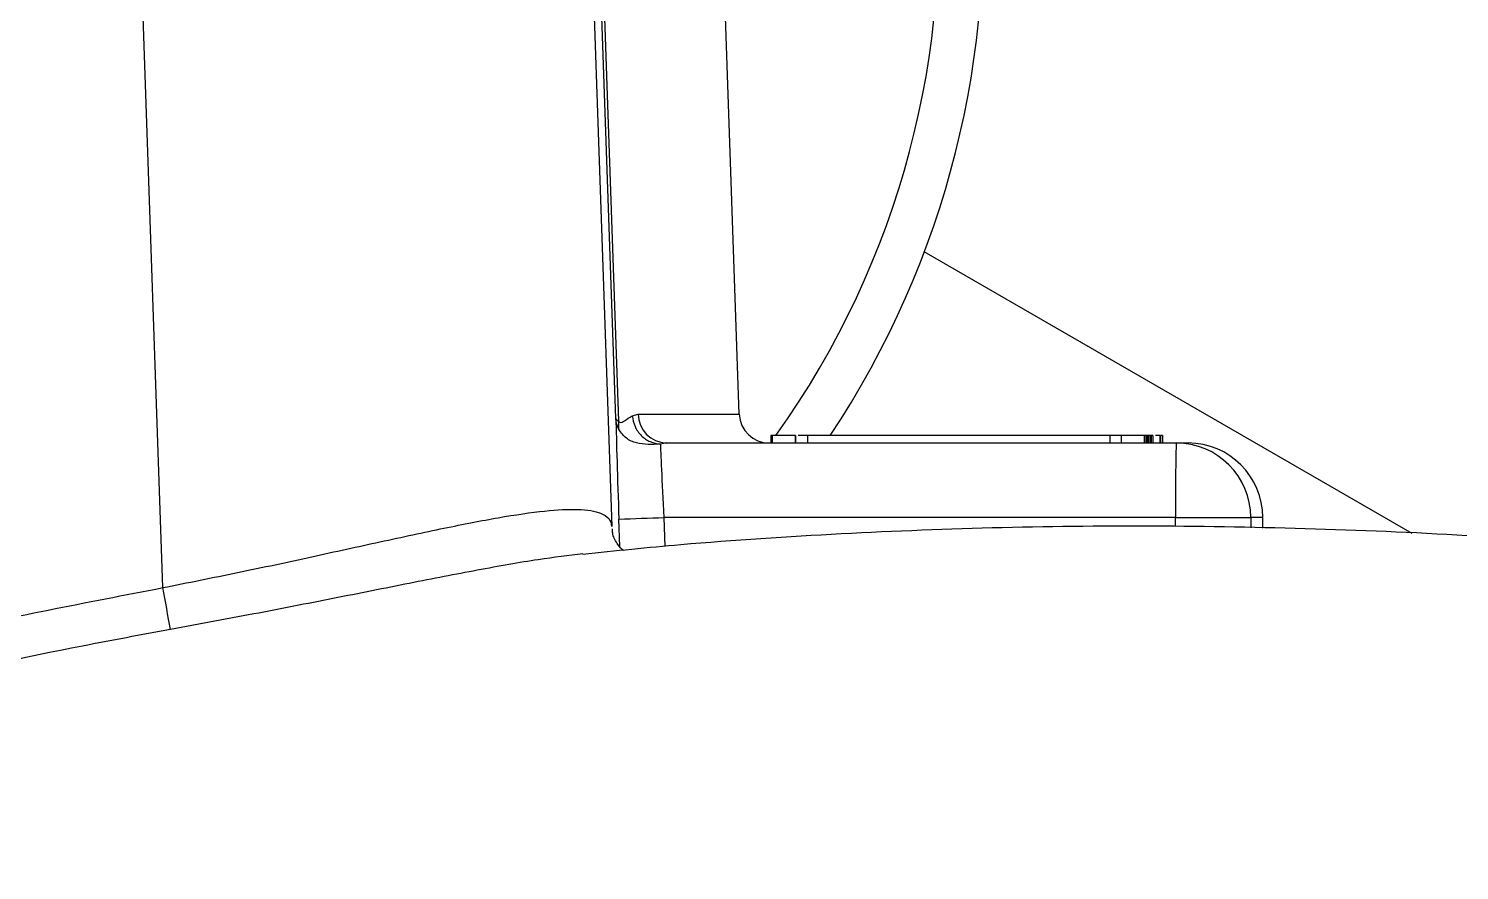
# Model space of a CAD drawing. Header units: millimetres. Extents: x 1756 to 4801, y 514 to 2668.
# Drawn here: x 4128 to 4224, y 2322 to 2378.4 of the extents above; entities that cross this region are included whole.
import ezdxf

# ---------------------------------------------------------------- set-up
doc = ezdxf.new("R2010")
doc.units = ezdxf.units.MM

msp = doc.modelspace()

# ---------------------------------------------------------------- linework, layer by layer
at = {"color": 7, "linetype": 'Continuous', "lineweight": 25}
for p, q in [((4175.683, 2352.571), (4173.377, 2418.618)), ((4137.024, 2340.941), (4134.867, 2403.293)), ((4165.125, 2403.293), (4167.14, 2345.049)), ((4167.407, 2352.285), (4165.629, 2403.293)), ((4220.816, 2344.562), (4188.09, 2363.456)), ((4168.5, 2352.456), (4168.905, 2352.571)), ((4168.905, 2352.571), (4175.683, 2352.571)), ((4170.806, 2350.641), (4170.398, 2350.559)), ((4170.806, 2350.641), (4204.996, 2350.641)), ((4177.805, 2351.141), (4177.805, 2350.641)), ((4177.901, 2351.141), (4177.805, 2351.141)), ((4177.901, 2351.141), (4177.901, 2350.641)), ((4179.437, 2351.141), (4177.901, 2351.141)), ((4179.437, 2351.141), (4179.437, 2350.641)), ((4179.453, 2351.141), (4179.437, 2351.141)), ((4179.453, 2351.141), (4179.453, 2350.641)), ((4180.259, 2351.141), (4180.259, 2350.641)), ((4200.537, 2351.141), (4180.259, 2351.141)), ((4200.537, 2351.141), (4200.537, 2350.641)), ((4201.299, 2351.141), (4201.299, 2350.641)), ((4202.834, 2351.141), (4201.299, 2351.141)), ((4202.834, 2351.141), (4202.834, 2350.641)), ((4202.958, 2351.141), (4202.834, 2351.141)), ((4202.958, 2351.141), (4202.958, 2350.641)), ((4203.035, 2351.141), (4202.958, 2351.141)), ((4203.035, 2351.141), (4203.035, 2350.641)), ((4203.118, 2351.141), (4203.035, 2351.141)), ((4203.118, 2351.141), (4203.118, 2350.641)), ((4203.133, 2351.141), (4203.118, 2351.141)), ((4203.133, 2351.141), (4203.133, 2350.641)), ((4203.239, 2351.141), (4203.133, 2351.141)), ((4203.239, 2351.141), (4203.239, 2350.641)), ((4203.316, 2351.141), (4203.239, 2351.141)), ((4203.316, 2351.141), (4203.316, 2350.641)), ((4203.435, 2351.141), (4203.316, 2351.141)), ((4203.435, 2351.141), (4203.435, 2350.641)), ((4203.889, 2351.141), (4203.889, 2350.641)), ((4203.95, 2351.141), (4203.95, 2350.641)), ((4204.07, 2351.141), (4203.95, 2351.141)), ((4204.07, 2351.141), (4204.07, 2350.641)), ((4204.996, 2350.641), (4205.798, 2350.641)), ((4204.95, 2345.641), (4170.635, 2345.641)), ((4170.635, 2345.641), (4170.702, 2343.707)), ((4204.95, 2345.641), (4209.996, 2345.641)), ((4204.95, 2345.045), (4204.95, 2345.641)), ((4210.798, 2345.641), (4209.996, 2345.641)), ((4209.996, 2345.641), (4209.996, 2344.946)), ((4210.798, 2344.93), (4210.798, 2345.641)), ((4167.673, 2343.71), (4167.609, 2345.536)), ((4143.129, 2339.174), (4137.523, 2338.132))]:
    msp.add_line(p, q, dxfattribs=at)
at = {"color": 7, "linetype": 'Continuous', "lineweight": 25, "flags": 128}
msp.add_lwpolyline([(4165.807, 2403.293), (4166.016, 2397.297), (4166.851, 2373.312), (4167.589, 2352.104)], dxfattribs=at)
at = {"color": 7, "linetype": 'Continuous', "lineweight": 25}
for centre, radius, start, end in [((4130.349, 2385.246), 210, 353.04862, 87.41373), ((4130.349, 2385.246), 61.716, 326.45296, 119.33475), ((4130.349, 2385.246), 58.716, 324.48916, 45.88125), ((4170.854, 2352.589), 1.949, 180.53014, 268.59074), ((4177.682, 2352.641), 2, 182, 270), ((4169.16, 2351.871), 1.587, 171.57287, 191.82511), ((4340.055, 2346.891), 135.111, 178.40951, 180.53004), ((4204.996, 2345.641), 5, 359.99877, 89.99877), ((4205.798, 2345.641), 5, 359.99877, 89.99877), ((4086.067, 4745.884), 2401.732, 271.945635, 272.017862), ((3797.453, 2279.176), 345.143, 9.83538, 10.30902)]:
    msp.add_arc(centre, radius, start, end, dxfattribs=at)
for centre, major_axis, ratio, start_param, end_param in [((4167.683, 2345.536), (-0.279, 8), 0.009243, 0.566487, 1.570474), ((4170.681, 2345.641), (-0.279, 5), 0.009226, 0.18063, 1.570281)]:
    msp.add_ellipse(centre, major_axis=major_axis, ratio=ratio, start_param=start_param, end_param=end_param, dxfattribs=at)
for points, knots in [([(4167.589, 2352.104), (4167.617, 2352.079), (4167.748, 2351.964), (4168.061, 2352.205), (4168.328, 2352.358), (4168.5, 2352.456)], [0, 0, 0, 0, 0.085797, 0.411499, 1, 1, 1, 1]), ([(4168.5, 2352.456), (4168.546, 2352.214), (4168.64, 2351.73), (4169.087, 2351.118), (4169.693, 2350.677), (4170.163, 2350.598), (4170.398, 2350.559)], [0, 0, 0, 0, 0.250001, 0.500002, 0.750001, 1, 1, 1, 1]), ([(4167.606, 2351.546), (4167.513, 2351.788), (4167.419, 2352.034), (4167.408, 2352.282), (4167.407, 2352.285)], [0, 0, 0, 0, 0.988646, 1, 1, 1, 1]), ([(4167.407, 2352.285), (4167.408, 2352.284), (4167.413, 2352.222), (4167.502, 2352.162), (4167.589, 2352.104)], [0, 0, 0, 0, 0.011338, 1, 1, 1, 1]), ([(4170.398, 2350.559), (4169.843, 2350.541), (4169.01, 2350.515), (4168.066, 2350.91), (4167.76, 2351.333), (4167.606, 2351.546)], [0, 0, 0, 0, 0.498626, 0.748287, 1, 1, 1, 1]), ([(4180.259, 2351.141), (4180.171, 2351.141), (4179.995, 2351.141), (4179.749, 2351.141), (4179.662, 2351.141), (4179.628, 2351.141)], [0, 0, 0, 0, 0.379507, 0.763161, 1, 1, 1, 1]), ([(4201.315, 2351.141), (4201.314, 2351.141), (4201.313, 2351.141), (4201.188, 2351.141), (4200.852, 2351.141), (4200.642, 2351.141), (4200.537, 2351.141)], [0, 0, 0, 0, 0.280954, 0.558449, 0.779039, 1, 1, 1, 1]), ([(4203.889, 2351.141), (4203.894, 2351.141), (4203.898, 2351.141), (4203.611, 2351.141), (4203.61, 2351.141)], [0, 0, 0, 0, 0.998405, 1, 1, 1, 1]), ([(4137.024, 2340.941), (4138.699, 2341.275), (4142.096, 2341.951), (4147.014, 2343.009), (4151.692, 2344.037), (4155.918, 2344.948), (4159.655, 2345.678), (4162.685, 2346.127), (4165.001, 2346.247), (4166.323, 2346.025), (4166.995, 2345.601), (4167.091, 2345.234), (4167.14, 2345.049)], [0, 0, 0, 0, 0.107792, 0.218714, 0.3265, 0.437399, 0.544785, 0.655529, 0.758928, 0.865671, 0.932394, 1, 1, 1, 1]), ([(4228.075, 2344.14), (4227.336, 2344.2), (4222.987, 2344.551), (4215.012, 2344.882), (4204.166, 2345.118), (4193.335, 2345.012), (4182.532, 2344.585), (4173.146, 2343.983), (4167.377, 2343.395), (4165.188, 2343.172)], [0, 0, 0, 0, 0.035299, 0.207858, 0.38012, 0.552087, 0.723762, 0.895145, 1, 1, 1, 1]), ([(4167.926, 2343.438), (4167.924, 2343.438), (4167.822, 2343.502), (4167.459, 2343.873), (4167.183, 2344.484), (4167.173, 2344.785), (4167.17, 2344.876)], [0, 0, 0, 0, 0.004151, 0.408907, 0.820856, 1, 1, 1, 1]), ([(4165.185, 2343.2), (4164.228, 2343.087), (4162.187, 2342.848), (4158.215, 2342.137), (4153.576, 2341.236), (4148.524, 2340.22), (4144.913, 2339.52), (4143.129, 2339.174)], [0, 0, 0, 0, 0.182109, 0.388188, 0.589842, 0.797282, 1, 1, 1, 1]), ([(4076.78, 2324.639), (4081.674, 2326.362), (4091.462, 2329.807), (4106.45, 2334.162), (4121.626, 2337.97), (4131.891, 2339.951), (4137.024, 2340.941)], [0, 0, 0, 0, 0.2490639, 0.4981291, 0.7490643, 1, 1, 1, 1]), ([(4137.523, 2338.132), (4135.557, 2337.768), (4129.656, 2336.674), (4119.873, 2334.564), (4106.942, 2331.335), (4092.85, 2327.271), (4082.795, 2323.743), (4077.763, 2321.977)], [0, 0, 0, 0, 0.096811, 0.290454, 0.484311, 0.741899, 1, 1, 1, 1])]:
    msp.add_open_spline(points, degree=3, knots=knots, dxfattribs=at)

doc.saveas('drawing.dxf')
